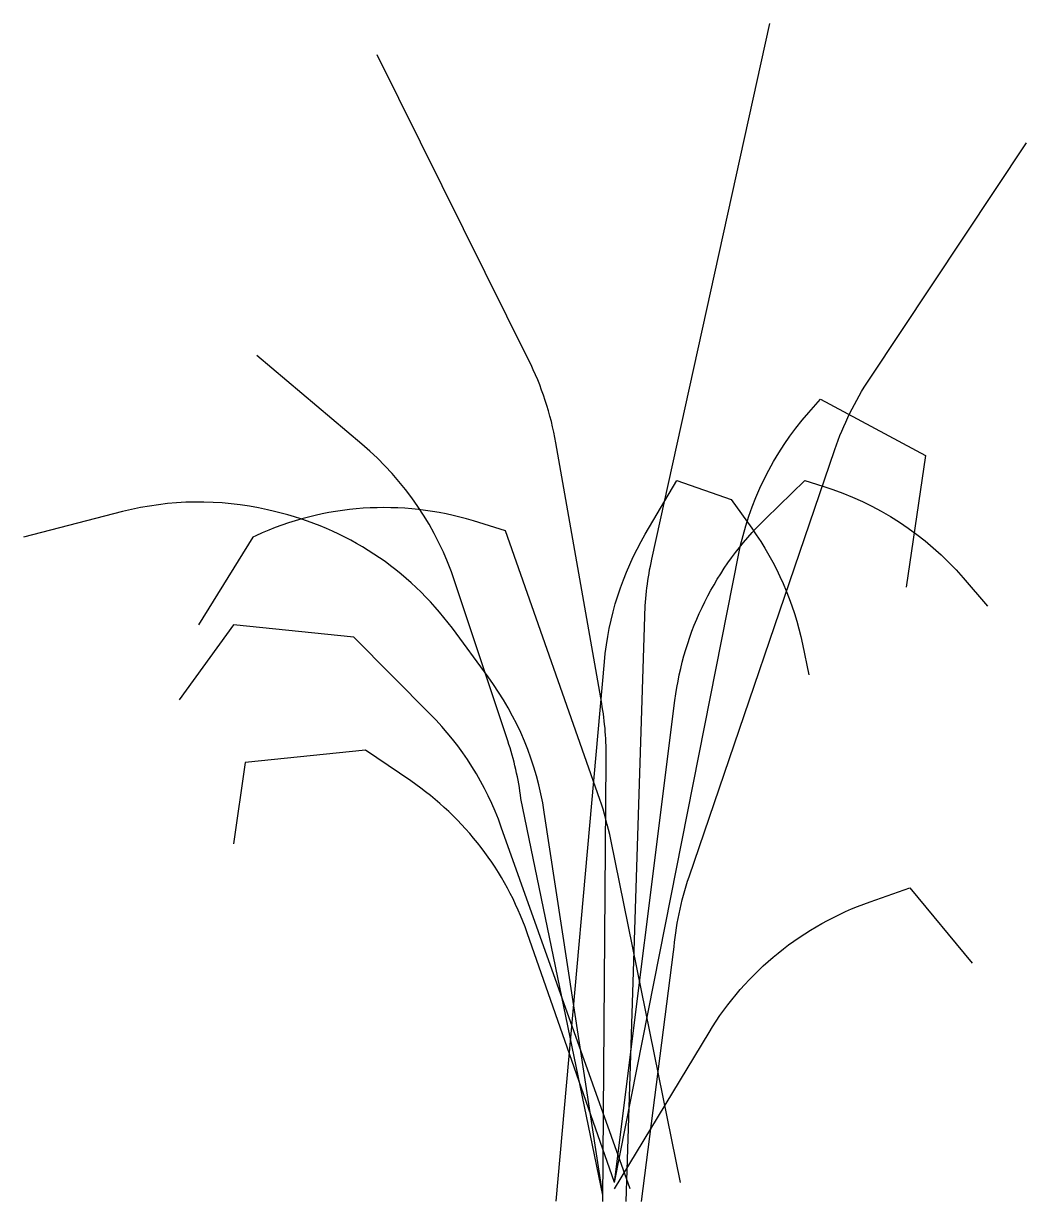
# Model space of a CAD drawing. Header units: millimetres. Extents: x 284148 to 331264, y 78716 to 101523.
# Drawn here: x 323437 to 325075, y 93720 to 95643 of the extents above; entities that cross this region are included whole.
import ezdxf

# ---------------------------------------------------------------- set-up
doc = ezdxf.new("R2010")
doc.units = ezdxf.units.MM

# ---------------------------------------------------------------- blocks, each defined once
blk = doc.blocks.new('A$C69FB7768')
for points in [[(983.5, 0), (1013.9, 955, -0.047244), (1025.5, 1048.5), (1218.3, 1923.1)], [(945.3, 0), (951.2, 720.9, 0.046382), (943.7, 813.1), (869, 1238.4, 0.071823), (824.4, 1374.1), (577.4, 1871.9)], [(1008.8, 0), (1061.1, 407.6, -0.062905), (1086.4, 530.2), (1324.3, 1227.7, -0.064422), (1380.9, 1342.7), (1637.1, 1728.6)], [(945.3, 10.3), (811.9, 657.7, 0.048422), (790.5, 751.9), (704.2, 1011.8, 0.138335), (552, 1236.5), (380.7, 1380.9)], [(964.5, 30.9), (1166.9, 1055.1, -0.132314), (1281.8, 1288.2), (1300.7, 1309.7), (1472.2, 1217.9), (1440.5, 1002.8)], [(869.4, 0.2), (948.2, 881.1, -0.11063), (1014.7, 1089.2), (1066.1, 1176.9), (1154.8, 1146.2), (1188.6, 1099, -0.1046), (1271.6, 909.6), (1281.9, 859.8)], [(964.5, 30.9), (1063.3, 818.1, -0.170793), (1211.5, 1114.9), (1275.5, 1176.9), (1304.4, 1167.9, -0.13977), (1533.8, 1018.1), (1573.7, 972.1)], [(945.4, 10.4), (849.9, 635.6, 0.121408), (758.2, 856.5), (699.9, 935.8, 0.179194), (409.8, 1126.3), (397.9, 1129.1, 0.120046), (161.4, 1126.2), (0, 1084.7)], [(1072.5, 30.9), (958.6, 590.8, 0.034105), (940.5, 656.4), (786.8, 1095), (734.2, 1111, 0.184133), (379, 1086.9), (374.4, 1084.7), (285.6, 941.4)], [(989.9, 20.7), (779.8, 611.3, 0.110269), (663.8, 795.6), (539.3, 921.2), (342.6, 941.4), (253.9, 818.8)], [(964.5, 30.9), (822, 438.7, 0.160173), (632.1, 686.5), (558.4, 736.9), (361.7, 716.4), (342.6, 583.6)], [(964.5, 20.7), (1118.9, 276, -0.174548), (1381.9, 489.2), (1446.8, 511.9), (1548.3, 389)]]:
    blk.add_lwpolyline(points, format="xyb")

msp = doc.modelspace()

# ---------------------------------------------------------------- block references
msp.add_blockref('A$C69FB7768', (323437.5, 93720.2))

doc.saveas('drawing.dxf')
